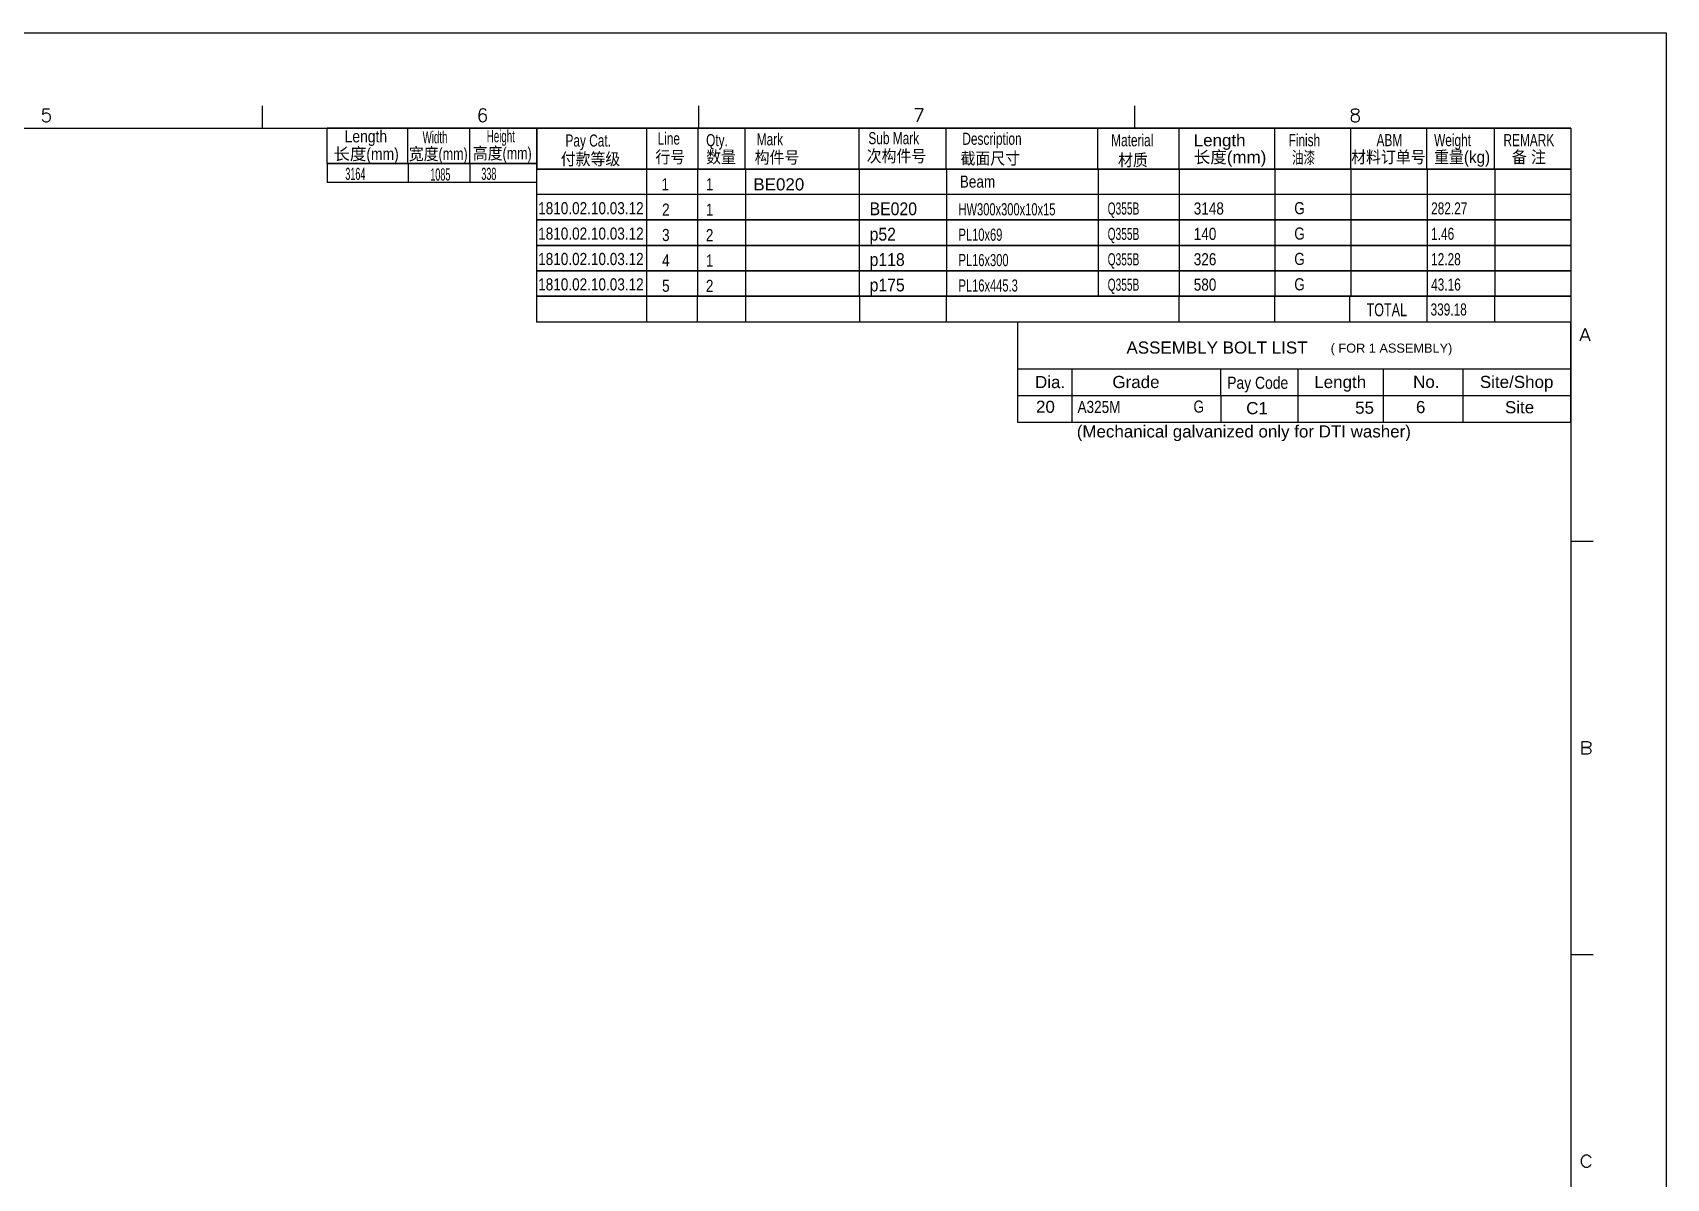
# Model space of a CAD drawing. Header units: millimetres. Extents: x -122 to 473, y -100 to 321.
# Drawn here: x 215.3 to 472.7, y 140.4 to 320.9 of the extents above; entities that cross this region are included whole.
import ezdxf

# ---------------------------------------------------------------- set-up
doc = ezdxf.new("R2010")
doc.units = ezdxf.units.MM
doc.styles.add('Arial', font='ARIAL.TTF', dxfattribs={"height": 0.2})
doc.styles.add('Arial Narrow', font='ARIALN.TTF', dxfattribs={"height": 0.2})

# ---------------------------------------------------------------- blocks, each defined once
blk = doc.blocks.new('Unknown-234528872-4357')
at = {"color": 7, "linetype": 'Continuous'}
for p, q in [((457.64, 305.86), (294.75, 305.86)), ((294.75, 299.37), (294.75, 305.86)), ((312.04, 299.37), (312.04, 305.86)), ((320.11, 299.37), (320.11, 305.86)), ((327.54, 299.37), (327.54, 305.86)), ((345.49, 299.37), (345.49, 305.86)), ((359.2, 299.37), (359.2, 305.86)), ((383.12, 299.37), (383.12, 305.86)), ((395.93, 299.37), (395.93, 305.86)), ((410.98, 299.37), (410.98, 305.86)), ((422.95, 299.37), (422.95, 305.86)), ((434.97, 299.37), (434.97, 305.86)), ((445.63, 299.37), (445.63, 305.86)), ((457.64, 305.86), (457.64, 299.37)), ((457.62, 299.37), (294.68, 299.37)), ((294.68, 299.37), (457.64, 299.36)), ((294.68, 299.37), (294.68, 295.37)), ((312.02, 299.37), (312.02, 295.37)), ((320.02, 299.37), (320.02, 295.37)), ((327.58, 299.37), (327.58, 295.37)), ((345.5, 299.37), (345.5, 295.37)), ((359.24, 299.37), (359.24, 295.37)), ((383.17, 299.37), (383.17, 295.37)), ((395.93, 299.37), (395.93, 295.37)), ((410.98, 299.37), (410.98, 295.37)), ((422.98, 299.37), (422.98, 295.37)), ((434.98, 299.37), (434.98, 295.37)), ((445.64, 299.37), (445.64, 295.37)), ((457.64, 299.37), (457.64, 295.37)), ((457.63, 295.37), (294.68, 295.37)), ((457.63, 295.37), (294.68, 295.37)), ((294.68, 295.37), (294.68, 291.37)), ((312.02, 295.37), (312.02, 291.37)), ((312.02, 295.37), (312.02, 291.37)), ((320.02, 295.37), (320.02, 291.37)), ((327.58, 295.37), (327.58, 291.37)), ((345.5, 295.37), (345.5, 291.37)), ((359.24, 295.37), (359.24, 291.37)), ((383.18, 295.37), (383.18, 291.37)), ((395.93, 295.37), (395.93, 291.37)), ((410.98, 295.37), (410.98, 291.37)), ((422.98, 295.37), (422.98, 291.37)), ((434.98, 295.37), (434.98, 291.37)), ((445.64, 295.37), (445.64, 291.37)), ((457.64, 295.37), (457.64, 291.37)), ((294.68, 291.37), (457.64, 291.37)), ((457.63, 291.37), (294.68, 291.37)), ((294.68, 291.37), (294.68, 287.37)), ((312.02, 291.37), (312.02, 287.37)), ((312.02, 291.37), (312.02, 287.37)), ((320.02, 291.37), (320.02, 287.37)), ((327.58, 291.37), (327.58, 287.37)), ((345.5, 291.37), (345.5, 287.37)), ((359.24, 291.37), (359.24, 287.37)), ((383.18, 291.37), (383.18, 287.37)), ((395.93, 291.37), (395.93, 287.37)), ((410.98, 291.37), (410.98, 287.37)), ((422.98, 291.37), (422.98, 287.37)), ((434.98, 291.37), (434.98, 287.37)), ((445.64, 291.37), (445.64, 287.37)), ((457.64, 291.37), (457.64, 287.37)), ((294.68, 287.37), (457.64, 287.37)), ((457.63, 287.37), (294.68, 287.37)), ((294.68, 287.37), (294.68, 283.37)), ((312.02, 287.37), (312.02, 283.37)), ((312.02, 287.37), (312.02, 283.37)), ((320.02, 287.37), (320.02, 283.37)), ((327.58, 287.37), (327.58, 283.37)), ((345.5, 287.37), (345.5, 283.37)), ((359.24, 287.37), (359.24, 283.37)), ((383.18, 287.37), (383.18, 283.37)), ((395.93, 287.37), (395.93, 283.37)), ((410.98, 287.37), (410.98, 283.37)), ((422.98, 287.37), (422.98, 283.37)), ((434.98, 287.37), (434.98, 283.37)), ((445.64, 287.37), (445.64, 283.37)), ((457.64, 287.37), (457.64, 283.37)), ((294.68, 283.37), (457.64, 283.37)), ((457.63, 283.37), (294.68, 283.37)), ((294.68, 283.37), (294.68, 279.37)), ((312.02, 283.37), (312.02, 279.37)), ((312.02, 283.37), (312.02, 279.37)), ((320.02, 283.37), (320.02, 279.37)), ((327.58, 283.37), (327.58, 279.37)), ((345.5, 283.37), (345.5, 279.37)), ((359.24, 283.37), (359.24, 279.37)), ((383.18, 283.37), (383.18, 279.37)), ((395.93, 283.37), (395.93, 279.37)), ((410.98, 283.37), (410.98, 279.37)), ((422.98, 283.37), (422.98, 279.37)), ((434.98, 283.37), (434.98, 279.37)), ((445.64, 283.37), (445.64, 279.37)), ((457.64, 283.37), (457.64, 279.37)), ((294.68, 279.37), (457.64, 279.37)), ((294.68, 279.37), (294.68, 275.29)), ((457.57, 279.37), (294.68, 279.37)), ((312, 279.37), (312, 275.29)), ((320, 279.37), (320, 275.29)), ((327.6, 279.36), (327.6, 275.29)), ((345.55, 279.36), (345.55, 275.29)), ((359.22, 279.36), (359.22, 275.29)), ((395.89, 279.37), (395.89, 275.29)), ((410.96, 279.36), (410.96, 275.29)), ((422.78, 279.37), (422.78, 275.37)), ((434.96, 279.37), (434.96, 275.29)), ((445.63, 279.37), (445.63, 275.29)), ((457.64, 279.37), (457.64, 275.29)), ((457.57, 275.28), (294.68, 275.28))]:
    blk.add_line(p, q, dxfattribs=at)
at = {"color": 3, "style": 'Arial'}
for s, height, width, p in [('Pay Cat.', 1.91, 0.7, (299.23, 302.94)), ('Line', 1.91, 0.7, (313.74, 303.25)), ('Qty.', 1.91, 0.7, (321.39, 303)), ('Mark', 1.91, 0.7, (329.36, 303.12)), ('Sub Mark', 1.91, 0.7, (346.96, 303.31)), ('Description', 1.9102, 0.7, (361.76, 303.21)), ('ABM', 1.91, 0.7, (427.02, 303)), ('Weight', 1.91, 0.7, (436.09, 303)), ('REMARK', 1.91, 0.7, (447.02, 303)), ('行号', 1.91, 0.9, (313.39, 300.33)), ('数量', 1.91, 0.9, (321.39, 300.33)), ('构件号', 1.91, 0.9, (329.04, 300.27)), ('次构件号', 1.91, 0.9, (346.69, 300.48)), ('截面尺寸', 1.91, 0.9, (361.47, 300.13)), ('材料订单号', 1.91, 0.9, (423.02, 300.33)), ('重量(kg)', 1.91, 0.9, (436.09, 300.33)), ('备 注', 1.91, 0.9, (448.35, 300.33))]:
    blk.add_text(s, height=height, dxfattribs=dict(at, width=width)).set_placement(p)
at = {"color": 3, "linetype": 'Continuous'}
for s, height, style, width, p in [('Material', 1.91, 'Arial', 0.7, (385.21, 302.98)), ('Finish', 1.91, 'Arial', 0.7, (413.16, 302.99)), ('付款等级', 1.91, 'Arial', 0.9, (298.48, 300.03)), ('材质', 1.91, 'Arial', 0.9, (386.29, 299.86)), ('油漆', 1.91, 'Arial', 0.7, (413.7, 300.25)), ('1', 1.91, 'Arial', 0.8, (314.36, 296.03)), ('1', 1.91, 'Arial', 0.8, (321.35, 296.03)), ('Beam', 1.91, 'Arial', 0.8, (361.36, 296.46)), ('1810.02.10.03.12', 1.9102, 'Arial', 0.8, (294.93, 292.27)), ('2', 1.91, 'Arial', 0.8, (314.45, 292.05)), ('1', 1.91, 'Arial', 0.8, (321.35, 292.03)), ('BE020', 2.022, 'Arial', 0.88, (347.15, 292.12)), ('HW300x300x10x15', 1.9089, 'Arial Narrow', 0.8, (361.16, 292.1)), ('Q355B', 1.91, 'Arial', 0.6, (384.66, 292.22)), ('3148', 1.91, 'Arial', 0.8, (398.22, 292.23)), ('G', 1.91, 'Arial', 0.8, (414.06, 292.28)), ('282.27', 1.91, 'Arial', 0.7, (435.62, 292.24)), ('1810.02.10.03.12', 1.9102, 'Arial', 0.8, (294.93, 288.27)), ('3', 1.91, 'Arial', 0.8, (314.45, 288.05)), ('2', 1.91, 'Arial', 0.8, (321.35, 288.03)), ('p52', 2.022, 'Arial', 0.88, (347.15, 288.12)), ('PL10x69', 1.909, 'Arial Narrow', 0.8, (361.16, 288.1)), ('Q355B', 1.91, 'Arial', 0.6, (384.66, 288.22)), ('140', 1.91, 'Arial', 0.8, (398.22, 288.23)), ('G', 1.91, 'Arial', 0.8, (414.06, 288.28)), ('1.46', 1.91, 'Arial', 0.7, (435.62, 288.24)), ('1810.02.10.03.12', 1.9102, 'Arial', 0.8, (294.93, 284.27)), ('4', 1.91, 'Arial', 0.8, (314.45, 284.05)), ('1', 1.91, 'Arial', 0.8, (321.35, 284.03)), ('p118', 2.022, 'Arial', 0.88, (347.15, 284.12)), ('PL16x300', 1.909, 'Arial Narrow', 0.8, (361.16, 284.1)), ('Q355B', 1.91, 'Arial', 0.6, (384.66, 284.22)), ('326', 1.91, 'Arial', 0.8, (398.22, 284.23)), ('G', 1.91, 'Arial', 0.8, (414.06, 284.28)), ('12.28', 1.91, 'Arial', 0.7, (435.62, 284.24)), ('1810.02.10.03.12', 1.9102, 'Arial', 0.8, (294.93, 280.27)), ('5', 1.91, 'Arial', 0.8, (314.45, 280.05)), ('2', 1.91, 'Arial', 0.8, (321.35, 280.03)), ('p175', 2.022, 'Arial', 0.88, (347.15, 280.12)), ('PL16x445.3', 1.909, 'Arial Narrow', 0.8, (361.16, 280.1)), ('Q355B', 1.91, 'Arial', 0.6, (384.66, 280.22)), ('580', 1.91, 'Arial', 0.8, (398.22, 280.23)), ('G', 1.91, 'Arial', 0.8, (414.06, 280.28)), ('43.16', 1.91, 'Arial', 0.7, (435.62, 280.24)), ('TOTAL', 2.022, 'Arial', 0.7, (425.45, 276.21)), ('339.18', 1.91, 'Arial', 0.7, (435.53, 276.32))]:
    blk.add_text(s, height=height, dxfattribs=dict(at, style=style, width=width)).set_placement(p)
at = {"color": 3, "style": 'Arial'}
for s, p in [('Length', (398.22, 302.98)), ('长度(mm)', (398.22, 300.32))]:
    blk.add_text(s, height=1.91, dxfattribs=at).set_placement(p)
at = {"color": 3, "linetype": 'Continuous', "style": 'Arial'}
blk.add_text('BE020', height=1.91, dxfattribs=at).set_placement((328.84, 296.03))
blk = doc.blocks.new('Unknown-234528872-4362')
at = {"color": 7, "linetype": 'Continuous'}
for p, q in [((261.66, 300.28), (261.66, 305.86)), ((294.69, 305.86), (261.66, 305.86)), ((274.37, 300.28), (274.37, 305.86)), ((284.15, 300.27), (284.15, 305.85)), ((294.69, 300.28), (294.69, 305.85)), ((294.69, 300.28), (261.66, 300.28)), ((261.66, 300.25), (294.68, 300.25)), ((261.66, 300.25), (261.66, 297.25)), ((274.42, 300.25), (274.42, 297.25)), ((284.15, 300.25), (284.15, 297.25)), ((294.68, 300.25), (294.68, 297.25)), ((294.68, 297.25), (261.66, 297.25))]:
    blk.add_line(p, q, dxfattribs=at)
at = {"color": 3, "style": 'Arial Narrow'}
for s, p in [('Length', (264.43, 303.6)), ('长度(mm)', (262.65, 300.82))]:
    blk.add_text(s, height=1.909, dxfattribs=at).set_placement(p)
at = {"color": 3, "linetype": 'Continuous', "style": 'Arial Narrow'}
for s, width, p in [('Width', 0.7, (276.72, 303.45)), ('Height', 0.7, (286.83, 303.62)), ('宽度(mm)', 0.9, (274.54, 300.83)), ('高度(mm)', 0.9, (284.63, 300.93)), ('3164', 0.65, (264.54, 297.68)), ('1085', 0.65, (277.93, 297.58)), ('338', 0.65, (285.97, 297.69))]:
    blk.add_text(s, height=1.909, dxfattribs=dict(at, width=width)).set_placement(p)
blk = doc.blocks.new('Unknown-234528872-4363')
at = {"color": 7, "linetype": 'Continuous'}
for p, q in [((-122.32, 320.88), (472.68, 320.88)), ((472.68, 320.88), (472.68, -99.82)), ((251.43, 309.36), (251.43, 305.86)), ((320.17, 309.36), (320.17, 305.86)), ((388.91, 309.36), (388.91, 305.86)), ((216.78, 307.24), (216.87, 307.05)), ((216.87, 308), (216.97, 308.86)), ((216.97, 308.1), (216.87, 308)), ((216.87, 307.05), (216.97, 306.96)), ((216.97, 308.86), (217.91, 308.86)), ((217.25, 308.2), (216.97, 308.1)), ((216.97, 306.96), (217.25, 306.86)), ((217.54, 308.2), (217.25, 308.2)), ((217.25, 306.86), (217.54, 306.86)), ((217.82, 308.1), (217.54, 308.2)), ((217.54, 306.86), (217.82, 306.96)), ((218.01, 307.91), (217.82, 308.1)), ((217.82, 306.96), (218.01, 307.15)), ((218.1, 307.62), (218.01, 307.91)), ((218.01, 307.15), (218.1, 307.43)), ((218.1, 307.43), (218.1, 307.62)), ((285.66, 308.48), (285.57, 308)), ((285.57, 308), (285.57, 307.53)), ((285.66, 307.81), (285.57, 307.53)), ((285.57, 307.53), (285.66, 307.15)), ((285.85, 308.77), (285.66, 308.48)), ((285.85, 308), (285.66, 307.81)), ((285.66, 307.15), (285.85, 306.96)), ((286.14, 308.86), (285.85, 308.77)), ((286.14, 308.1), (285.85, 308)), ((285.85, 306.96), (286.14, 306.86)), ((286.33, 308.86), (286.14, 308.86)), ((286.24, 308.1), (286.14, 308.1)), ((286.14, 306.86), (286.24, 306.86)), ((286.52, 308), (286.24, 308.1)), ((286.24, 306.86), (286.52, 306.96)), ((286.62, 308.77), (286.33, 308.86)), ((286.71, 307.81), (286.52, 308)), ((286.52, 306.96), (286.71, 307.15)), ((286.71, 308.58), (286.62, 308.77)), ((286.81, 307.53), (286.71, 307.81)), ((286.71, 307.15), (286.81, 307.43)), ((286.81, 307.43), (286.81, 307.53)), ((355.61, 308.86), (354.27, 308.86)), ((354.66, 306.86), (355.61, 308.86)), ((423.1, 307.72), (423, 307.53)), ((423, 307.53), (423, 307.24)), ((423, 307.24), (423.1, 307.05)), ((423.1, 308.58), (423.19, 308.77)), ((423.1, 308.39), (423.1, 308.58)), ((423.19, 308.2), (423.1, 308.39)), ((423.29, 307.91), (423.1, 307.72)), ((423.1, 307.05), (423.19, 306.96)), ((423.19, 308.77), (423.48, 308.86)), ((423.39, 308.1), (423.19, 308.2)), ((423.19, 306.96), (423.48, 306.86)), ((423.58, 308), (423.29, 307.91)), ((423.77, 308), (423.39, 308.1)), ((423.48, 308.86), (423.86, 308.86)), ((423.48, 306.86), (423.86, 306.86)), ((423.96, 308.1), (423.58, 308)), ((424.06, 307.91), (423.77, 308)), ((423.86, 308.86), (424.15, 308.77)), ((423.86, 306.86), (424.15, 306.96)), ((424.15, 308.2), (423.96, 308.1)), ((424.25, 307.72), (424.06, 307.91)), ((424.15, 308.77), (424.25, 308.58)), ((424.25, 308.39), (424.15, 308.2)), ((424.15, 306.96), (424.25, 307.05)), ((424.25, 308.58), (424.25, 308.39)), ((424.34, 307.53), (424.25, 307.72)), ((424.25, 307.05), (424.34, 307.24)), ((424.34, 307.24), (424.34, 307.53)), ((-92.28, 305.86), (457.64, 305.86)), ((457.64, 305.86), (457.64, -84.8)), ((459.11, 272.31), (459.87, 274.31)), ((459.4, 272.97), (460.35, 272.97)), ((459.87, 274.31), (460.63, 272.31)), ((457.64, 240.74), (461.16, 240.74)), ((459.42, 207.19), (459.42, 209.2)), ((459.42, 209.2), (460.28, 209.2)), ((460.28, 209.2), (460.57, 209.1)), ((460.57, 209.1), (460.67, 209)), ((460.67, 209), (460.77, 208.81)), ((460.77, 208.62), (460.67, 208.43)), ((460.77, 208.81), (460.77, 208.62)), ((460.28, 208.24), (459.42, 208.24)), ((459.42, 208.24), (460.28, 208.24)), ((460.28, 207.19), (459.42, 207.19)), ((460.57, 208.34), (460.28, 208.24)), ((460.28, 208.24), (460.57, 208.15)), ((460.57, 207.29), (460.28, 207.19)), ((460.67, 208.43), (460.57, 208.34)), ((460.57, 208.15), (460.67, 208.05)), ((460.67, 207.38), (460.57, 207.29)), ((460.67, 208.05), (460.77, 207.86)), ((460.77, 207.57), (460.67, 207.38)), ((460.77, 207.86), (460.77, 207.57)), ((457.64, 175.64), (461.16, 175.64)), ((459.32, 143.32), (459.42, 143.6)), ((459.32, 142.84), (459.32, 143.32)), ((459.42, 142.55), (459.32, 142.84)), ((459.42, 143.6), (459.51, 143.79)), ((459.51, 142.36), (459.42, 142.55)), ((459.51, 143.79), (459.71, 143.99)), ((459.71, 142.17), (459.51, 142.36)), ((459.71, 143.99), (459.9, 144.08)), ((459.9, 142.08), (459.71, 142.17)), ((459.9, 144.08), (460.28, 144.08)), ((460.28, 142.08), (459.9, 142.08)), ((460.28, 144.08), (460.48, 143.99)), ((460.48, 142.17), (460.28, 142.08)), ((460.48, 143.99), (460.67, 143.79)), ((460.67, 142.36), (460.48, 142.17)), ((460.67, 143.79), (460.76, 143.6)), ((460.76, 142.55), (460.67, 142.36))]:
    blk.add_line(p, q, dxfattribs=at)
blk = doc.blocks.new('Unknown-234528872-4364')
at = {"color": 7, "linetype": 'Continuous'}
for p, q in [((370.47, 275.28), (370.47, 263.74)), ((457.57, 275.28), (457.57, 263.74)), ((370.47, 267.94), (457.57, 267.94)), ((379.08, 263.74), (379.08, 267.94)), ((402.49, 263.75), (402.49, 267.95)), ((414.65, 263.74), (414.65, 267.94)), ((428.07, 267.94), (428.07, 263.74)), ((440.64, 267.94), (440.64, 263.74)), ((370.47, 263.74), (457.57, 263.74)), ((370.48, 259.54), (370.48, 263.74)), ((379.08, 259.53), (379.08, 263.73)), ((402.53, 259.53), (402.53, 263.73)), ((414.65, 259.53), (414.65, 263.73)), ((428.07, 263.73), (428.07, 259.53)), ((440.64, 263.73), (440.64, 259.53)), ((457.57, 263.73), (457.57, 259.53)), ((370.47, 259.53), (457.57, 259.53))]:
    blk.add_line(p, q, dxfattribs=at)
at = {"color": 7, "style": 'Arial'}
blk.add_text('ASSEMBLY BOLT LIST', height=1.9143, dxfattribs=at).set_placement((387.62, 270.31))
at = {"color": 7, "linetype": 'Continuous'}
for s, height, style, p in [('( FOR 1 ASSEMBLY)', 1.4358, 'Arial', (419.79, 270.46)), ('Dia.', 1.914, 'Arial', (373.21, 264.88)), ('Grade', 1.914, 'Arial', (385.4, 264.89)), ('Pay Code', 1.909, 'Arial Narrow', (403.5, 264.77)), ('Length', 1.914, 'Arial', (417.21, 264.89)), ('No.', 1.914, 'Arial', (432.78, 264.92)), ('Site/Shop', 1.914, 'Arial', (443.3, 264.9)), ('C1', 1.914, 'Arial', (406.48, 260.77)), ('(Mechanical galvanized only for DTI washer)', 1.9102, 'Arial', (379.79, 257.1))]:
    blk.add_text(s, height=height, dxfattribs=dict(at, style=style)).set_placement(p)
at = {"color": 8, "linetype": 'Continuous', "style": 'Arial'}
for s, p in [('20', (373.37, 260.99)), ('55', (423.65, 260.84)), ('6', (433.23, 260.94)), ('Site', (447.26, 260.91))]:
    blk.add_text(s, height=1.91, dxfattribs=at).set_placement(p)
at = {"color": 8, "linetype": 'Continuous', "style": 'Arial', "width": 0.8}
for s, p in [('A325M', (379.91, 260.96)), ('G', (398.18, 261.01))]:
    blk.add_text(s, height=1.91, dxfattribs=at).set_placement(p)

msp = doc.modelspace()

# ---------------------------------------------------------------- block references
for name in ['Unknown-234528872-4363', 'Unknown-234528872-4362', 'Unknown-234528872-4357', 'Unknown-234528872-4364']:
    msp.add_blockref(name, (0, 0))

doc.saveas('drawing.dxf')
